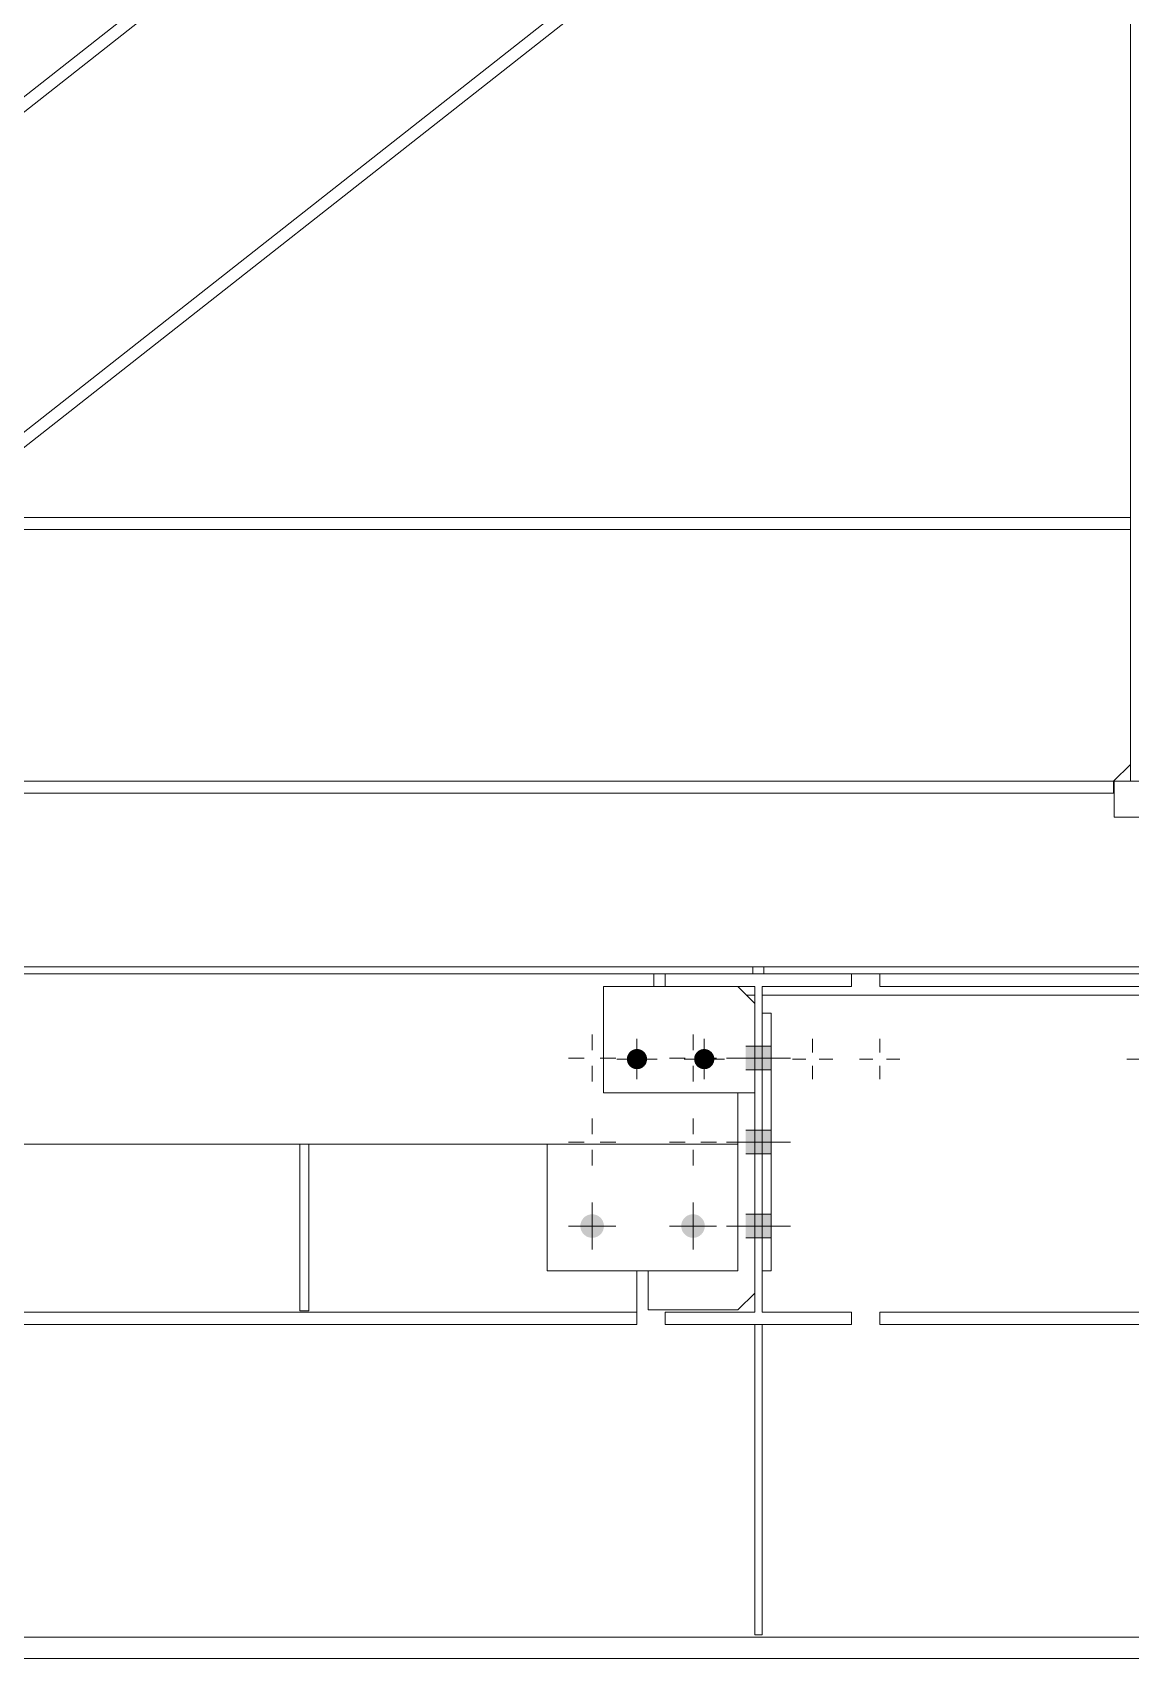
# Model space of a CAD drawing. Header units: millimetres. Extents: x 2 to 845, y 5 to 599.
# Drawn here: x 251.17 to 275.66, y 460.79 to 497.07 of the extents above; entities that cross this region are included whole.
import ezdxf

# ---------------------------------------------------------------- set-up
doc = ezdxf.new("R2010")
doc.units = ezdxf.units.MM
doc.linetypes.add('XKITLINE00', pattern=[0])
doc.linetypes.add('XKITLINE02', pattern=[4, 2, -2])
doc.layers.add('Parafuso', color=3, linetype='Continuous', lineweight=0)
doc.layers.add('Peça', color=2, linetype='Continuous', lineweight=0)

# ---------------------------------------------------------------- blocks, each defined once
blk = doc.blocks.new('*A760')
at = {"layer": 'Peça', "color": 1, "linetype": 'XKITLINE00', "lineweight": 0}
for p, q in [((282.169, 480.364), (275.294, 480.364)), ((275.294, 479.564), (275.294, 480.364)), ((282.169, 479.564), (282.169, 480.364)), ((282.169, 479.564), (275.294, 479.564))]:
    blk.add_line(p, q, dxfattribs=at)
blk = doc.blocks.new('*A778')
at = {"layer": 'Peça', "color": 1, "linetype": 'XKITLINE00', "lineweight": 0}
for p, q in [((249.306, 486.247), (275.656, 486.247)), ((249.306, 485.979), (249.306, 486.247)), ((275.656, 485.979), (275.656, 486.247)), ((249.306, 485.979), (275.656, 485.979)), ((249.306, 480.739), (249.681, 480.364)), ((275.281, 480.364), (275.656, 480.739)), ((249.681, 480.097), (249.681, 480.364)), ((249.681, 480.364), (275.281, 480.364)), ((275.281, 480.097), (249.681, 480.097)), ((275.281, 480.364), (275.281, 480.097))]:
    blk.add_line(p, q, dxfattribs=at)
blk = doc.blocks.new('*A780')
at = {"layer": 'Peça', "color": 1, "linetype": 'XKITLINE00', "lineweight": 0}
for p, q in [((243.156, 489.487), (275.656, 515.064)), ((275.656, 514.724), (275.656, 515.064)), ((243.424, 489.357), (275.656, 514.724)), ((275.343, 514.335), (275.264, 514.415)), ((275.343, 514.335), (275.438, 514.274)), ((275.438, 514.274), (275.544, 514.237)), ((275.544, 514.237), (275.656, 514.224)), ((275.518, 508.059), (275.391, 508.002)), ((275.518, 508.059), (275.656, 508.079)), ((275.656, 507.579), (249.039, 486.631)), ((275.159, 507.525), (275.193, 507.39)), ((275.264, 507.27), (275.193, 507.39)), ((275.656, 507.238), (275.656, 507.579)), ((249.306, 486.501), (275.656, 507.238)), ((243.156, 489.487), (243.424, 489.357)), ((243.887, 489.546), (243.816, 489.666)), ((243.921, 489.411), (243.887, 489.546)), ((243.873, 489.139), (243.916, 489.272)), ((243.873, 489.139), (246.656, 487.788)), ((243.916, 489.272), (243.921, 489.411)), ((247.148, 487.549), (248.589, 486.849)), ((248.589, 486.849), (248.67, 486.968)), ((248.781, 487.06), (248.67, 486.968)), ((249.327, 487.039), (249.199, 487.105)), ((249.327, 487.039), (249.431, 486.94)), ((249.039, 486.631), (249.306, 486.501))]:
    blk.add_line(p, q, dxfattribs=at)
for centre, radius, start, end in [((275.656, 507.579), 0.5, 122.047, 186.1711), ((249.039, 486.632), 0.499, 71.29, 121.0131)]:
    blk.add_arc(centre, radius, start, end, dxfattribs=at)
blk = doc.blocks.new('*A783')
at = {"layer": 'Peça', "color": 1, "linetype": 'XKITLINE00', "lineweight": 0}
blk.add_line((275.656, 480.364), (275.656, 538.413), dxfattribs=at)
blk = doc.blocks.new('*A858')
at = {"layer": 'Peça', "color": 1, "linetype": 'XKITLINE00', "lineweight": 0}
for p, q in [((265.281, 475.784), (265.281, 476.064)), ((265.281, 476.064), (269.431, 476.064)), ((269.431, 476.064), (269.431, 475.784)), ((267.274, 475.784), (265.281, 475.784)), ((267.274, 468.519), (267.274, 475.784)), ((269.431, 475.784), (267.439, 475.784)), ((267.439, 475.784), (267.439, 468.519)), ((265.281, 468.239), (265.281, 468.519)), ((265.281, 468.519), (267.274, 468.519)), ((267.439, 468.519), (269.431, 468.519)), ((269.431, 468.519), (269.431, 468.239)), ((265.281, 468.239), (269.431, 468.239))]:
    blk.add_line(p, q, dxfattribs=at)
blk = doc.blocks.new('*A936')
at = {"layer": 'Peça', "color": 1, "linetype": 'XKITLINE00', "lineweight": 0}
for p, q in [((267.281, 461.314), (267.281, 468.239)), ((267.439, 468.239), (267.439, 461.314)), ((267.439, 461.314), (267.281, 461.314))]:
    blk.add_line(p, q, dxfattribs=at)
blk = doc.blocks.new('*A937')
at = {"layer": 'Peça', "color": 1, "linetype": 'XKITLINE00', "lineweight": 0}
for p, q in [((267.439, 475.189), (267.639, 475.189)), ((267.639, 475.189), (267.639, 469.439)), ((267.639, 469.439), (267.439, 469.439))]:
    blk.add_line(p, q, dxfattribs=at)
blk = doc.blocks.new('*A938')
at = {"layer": 'Parafuso'}
for points in [[(267.274, 473.927), (267.074, 473.927), (267.074, 474.452), (267.274, 474.452)], [(267.439, 473.927), (267.281, 473.927), (267.281, 474.452), (267.439, 474.452)], [(267.639, 473.927), (267.439, 473.927), (267.439, 474.452), (267.639, 474.452)], [(267.274, 472.052), (267.074, 472.052), (267.074, 472.577), (267.274, 472.577)], [(267.439, 472.052), (267.281, 472.052), (267.281, 472.577), (267.439, 472.577)], [(267.639, 472.052), (267.439, 472.052), (267.439, 472.577), (267.639, 472.577)], [(267.274, 470.177), (267.074, 470.177), (267.074, 470.702), (267.274, 470.702)], [(267.439, 470.177), (267.281, 470.177), (267.281, 470.702), (267.439, 470.702)], [(267.639, 470.177), (267.439, 470.177), (267.439, 470.702), (267.639, 470.702)]]:
    blk.add_hatch(color=7, dxfattribs=at).paths.add_polyline_path(points, flags=17)
at = {"layer": 'Parafuso', "color": 7, "linetype": 'XKITLINE00', "lineweight": 0}
for p, q in [((267.074, 474.452), (267.274, 474.452)), ((267.281, 474.452), (267.439, 474.452)), ((267.439, 474.452), (267.639, 474.452)), ((266.642, 474.189), (268.07, 474.189)), ((267.074, 473.927), (267.274, 473.927)), ((267.281, 473.927), (267.439, 473.927)), ((267.439, 473.927), (267.639, 473.927)), ((267.074, 472.577), (267.274, 472.577)), ((267.281, 472.577), (267.439, 472.577)), ((267.439, 472.577), (267.639, 472.577)), ((266.642, 472.314), (268.07, 472.314)), ((267.074, 472.052), (267.274, 472.052)), ((267.281, 472.052), (267.439, 472.052)), ((267.439, 472.052), (267.639, 472.052)), ((267.074, 470.702), (267.274, 470.702)), ((267.281, 470.702), (267.439, 470.702)), ((267.439, 470.702), (267.639, 470.702)), ((266.642, 470.439), (268.07, 470.439)), ((267.074, 470.177), (267.274, 470.177)), ((267.281, 470.177), (267.439, 470.177)), ((267.439, 470.177), (267.639, 470.177))]:
    blk.add_line(p, q, dxfattribs=at)
blk = doc.blocks.new('*A939')
at = {"layer": 'Parafuso'}
for points in [[(267.274, 473.927), (267.074, 473.927), (267.074, 474.452), (267.274, 474.452)], [(267.439, 473.927), (267.274, 473.927), (267.274, 474.452), (267.439, 474.452)], [(267.639, 473.927), (267.439, 473.927), (267.439, 474.452), (267.639, 474.452)], [(267.274, 472.052), (267.074, 472.052), (267.074, 472.577), (267.274, 472.577)], [(267.439, 472.052), (267.274, 472.052), (267.274, 472.577), (267.439, 472.577)], [(267.639, 472.052), (267.439, 472.052), (267.439, 472.577), (267.639, 472.577)], [(267.274, 470.177), (267.074, 470.177), (267.074, 470.702), (267.274, 470.702)], [(267.439, 470.177), (267.274, 470.177), (267.274, 470.702), (267.439, 470.702)], [(267.639, 470.177), (267.439, 470.177), (267.439, 470.702), (267.639, 470.702)]]:
    blk.add_hatch(color=7, dxfattribs=at).paths.add_polyline_path(points, flags=17)
at = {"layer": 'Parafuso', "color": 7, "linetype": 'XKITLINE00', "lineweight": 0}
for p, q in [((267.274, 474.452), (267.074, 474.452)), ((267.439, 474.452), (267.274, 474.452)), ((267.639, 474.452), (267.439, 474.452)), ((268.07, 474.189), (266.642, 474.189)), ((267.274, 473.927), (267.074, 473.927)), ((267.439, 473.927), (267.274, 473.927)), ((267.639, 473.927), (267.439, 473.927)), ((267.274, 472.577), (267.074, 472.577)), ((267.439, 472.577), (267.274, 472.577)), ((267.639, 472.577), (267.439, 472.577)), ((268.07, 472.314), (266.642, 472.314)), ((267.274, 472.052), (267.074, 472.052)), ((267.439, 472.052), (267.274, 472.052)), ((267.639, 472.052), (267.439, 472.052)), ((267.274, 470.702), (267.074, 470.702)), ((267.439, 470.702), (267.274, 470.702)), ((267.639, 470.702), (267.439, 470.702)), ((268.07, 470.439), (266.642, 470.439)), ((267.274, 470.177), (267.074, 470.177)), ((267.439, 470.177), (267.274, 470.177)), ((267.639, 470.177), (267.439, 470.177))]:
    blk.add_line(p, q, dxfattribs=at)
blk = doc.blocks.new('*A942')
at = {"layer": 'Parafuso', "color": 7, "linetype": 'XKITLINE02', "lineweight": 0}
for p, q in [((267.274, 474.452), (267.074, 474.452)), ((267.431, 474.452), (267.274, 474.452)), ((267.639, 474.452), (267.439, 474.452)), ((268.07, 474.189), (266.642, 474.189)), ((267.274, 473.927), (267.074, 473.927)), ((267.431, 473.927), (267.274, 473.927)), ((267.639, 473.927), (267.439, 473.927)), ((267.274, 472.577), (267.074, 472.577)), ((267.431, 472.577), (267.274, 472.577)), ((267.639, 472.577), (267.439, 472.577)), ((268.07, 472.314), (266.642, 472.314)), ((267.274, 472.052), (267.074, 472.052)), ((267.431, 472.052), (267.274, 472.052)), ((267.639, 472.052), (267.439, 472.052)), ((267.274, 470.702), (267.074, 470.702)), ((267.431, 470.702), (267.274, 470.702)), ((267.639, 470.702), (267.439, 470.702)), ((268.07, 470.439), (266.642, 470.439)), ((267.274, 470.177), (267.074, 470.177)), ((267.431, 470.177), (267.274, 470.177)), ((267.639, 470.177), (267.439, 470.177))]:
    blk.add_line(p, q, dxfattribs=at)
blk = doc.blocks.new('*A943')
at = {"layer": 'Parafuso', "color": 7, "linetype": 'XKITLINE02', "lineweight": 0}
for p, q in [((267.074, 474.452), (267.274, 474.452)), ((267.274, 474.452), (267.439, 474.452)), ((267.439, 474.452), (267.639, 474.452)), ((266.642, 474.189), (268.07, 474.189)), ((267.074, 473.927), (267.274, 473.927)), ((267.274, 473.927), (267.439, 473.927)), ((267.439, 473.927), (267.639, 473.927)), ((267.074, 472.577), (267.274, 472.577)), ((267.274, 472.577), (267.439, 472.577)), ((267.439, 472.577), (267.639, 472.577)), ((266.642, 472.314), (268.07, 472.314)), ((267.074, 472.052), (267.274, 472.052)), ((267.274, 472.052), (267.439, 472.052)), ((267.439, 472.052), (267.639, 472.052)), ((267.074, 470.702), (267.274, 470.702)), ((267.274, 470.702), (267.439, 470.702)), ((267.439, 470.702), (267.639, 470.702)), ((266.642, 470.439), (268.07, 470.439)), ((267.074, 470.177), (267.274, 470.177)), ((267.274, 470.177), (267.439, 470.177)), ((267.439, 470.177), (267.639, 470.177))]:
    blk.add_line(p, q, dxfattribs=at)
blk = doc.blocks.new('*A958')
at = {"layer": 'Peça', "color": 1, "linetype": 'XKITLINE00', "lineweight": 0}
for p, q in [((267.094, 475.589), (267.274, 475.589)), ((267.439, 475.589), (292.274, 475.589)), ((221.606, 461.264), (308.73, 461.264)), ((221.606, 460.789), (308.73, 460.789))]:
    blk.add_line(p, q, dxfattribs=at)
blk = doc.blocks.new('*A960')
at = {"layer": 'Peça', "color": 1, "linetype": 'XKITLINE00', "lineweight": 0}
for p, q in [((244.689, 475.784), (244.689, 476.064)), ((265.024, 475.784), (265.024, 476.064)), ((242.814, 472.264), (242.814, 473.414)), ((266.899, 473.414), (266.899, 472.264)), ((266.899, 472.264), (242.814, 472.264))]:
    blk.add_line(p, q, dxfattribs=at)
blk = doc.blocks.new('*A1056')
at = {"layer": 'Parafuso', "color": 7, "linetype": 'XKITLINE00', "lineweight": 0}
for p, q in [((276.024, 474.614), (276.024, 474.315)), ((277.524, 474.614), (277.524, 474.315)), ((275.574, 474.164), (275.874, 474.164)), ((276.024, 473.714), (276.024, 474.014)), ((276.474, 474.164), (276.174, 474.164)), ((277.074, 474.164), (277.374, 474.164)), ((277.524, 473.714), (277.524, 474.014)), ((277.974, 474.164), (277.674, 474.164))]:
    blk.add_line(p, q, dxfattribs=at)
blk = doc.blocks.new('*A1061')
at = {"layer": 'Peça', "color": 1, "linetype": 'XKITLINE00', "lineweight": 0}
blk.add_line((267.231, 476.222), (267.481, 476.222), dxfattribs=at)
blk = doc.blocks.new('*A1063')
at = {"layer": 'Peça', "color": 1, "linetype": 'XKITLINE00', "lineweight": 0}
for p, q in [((267.481, 476.064), (267.481, 476.222)), ((267.481, 476.222), (292.231, 476.222)), ((267.481, 476.064), (292.231, 476.064)), ((292.231, 476.064), (292.231, 476.222))]:
    blk.add_line(p, q, dxfattribs=at)
blk = doc.blocks.new('*A1068')
at = {"layer": 'Peça', "color": 1, "linetype": 'XKITLINE00', "lineweight": 0}
for p, q in [((242.481, 476.064), (242.481, 476.222)), ((242.481, 476.222), (267.231, 476.222)), ((242.481, 476.064), (267.231, 476.064)), ((267.231, 476.064), (267.231, 476.222))]:
    blk.add_line(p, q, dxfattribs=at)
blk = doc.blocks.new('*A1077')
at = {"layer": 'Parafuso', "color": 7, "linetype": 'XKITLINE00', "lineweight": 0}
for p, q in [((264.649, 474.614), (264.649, 474.315)), ((266.149, 474.614), (266.149, 474.315)), ((264.199, 474.164), (264.498, 474.164)), ((264.649, 473.714), (264.649, 474.014)), ((265.099, 474.164), (264.799, 474.164)), ((265.699, 474.164), (265.998, 474.164)), ((266.149, 473.714), (266.149, 474.014)), ((266.599, 474.164), (266.299, 474.164))]:
    blk.add_line(p, q, dxfattribs=at)
blk = doc.blocks.new('*A1078')
at = {"layer": 'Parafuso', "color": 7, "linetype": 'XKITLINE00', "lineweight": 0}
for p, q in [((268.564, 474.614), (268.564, 474.315)), ((270.064, 474.614), (270.064, 474.315)), ((268.114, 474.164), (268.413, 474.164)), ((268.564, 473.714), (268.564, 474.014)), ((269.014, 474.164), (268.714, 474.164)), ((269.614, 474.164), (269.913, 474.164)), ((270.064, 473.714), (270.064, 474.014)), ((270.514, 474.164), (270.214, 474.164))]:
    blk.add_line(p, q, dxfattribs=at)
blk = doc.blocks.new('*A1083')
at = {"layer": 'Parafuso', "color": 7, "linetype": 'XKITLINE00', "lineweight": 0}
for p, q in [((264.649, 474.614), (264.649, 474.315)), ((266.149, 474.614), (266.149, 474.315)), ((264.199, 474.164), (264.498, 474.164)), ((264.649, 473.714), (264.649, 474.014)), ((265.099, 474.164), (264.799, 474.164)), ((265.699, 474.164), (265.998, 474.164)), ((266.149, 473.714), (266.149, 474.014)), ((266.599, 474.164), (266.299, 474.164))]:
    blk.add_line(p, q, dxfattribs=at)
blk = doc.blocks.new('*A1084')
at = {"layer": 'Parafuso', "color": 7, "linetype": 'XKITLINE00', "lineweight": 0}
for p, q in [((268.564, 474.614), (268.564, 474.315)), ((270.064, 474.614), (270.064, 474.315)), ((268.114, 474.164), (268.413, 474.164)), ((268.564, 473.714), (268.564, 474.014)), ((269.014, 474.164), (268.714, 474.164)), ((269.614, 474.164), (269.913, 474.164)), ((270.064, 473.714), (270.064, 474.014)), ((270.514, 474.164), (270.214, 474.164))]:
    blk.add_line(p, q, dxfattribs=at)
blk = doc.blocks.new('*A1096')
at = {"layer": 'Peça', "color": 1, "linetype": 'XKITLINE00', "lineweight": 0}
for p, q in [((265.281, 475.784), (263.899, 475.784)), ((263.899, 475.784), (263.899, 473.414)), ((267.274, 475.409), (266.899, 475.784)), ((263.899, 473.414), (267.274, 473.414))]:
    blk.add_line(p, q, dxfattribs=at)
blk = doc.blocks.new('*A1097')
at = {"layer": 'Parafuso'}
for points in [[(264.425, 474.186), (264.428, 474.208), (264.433, 474.23), (264.441, 474.251), (264.45, 474.27), (264.462, 474.289), (264.475, 474.307), (264.49, 474.324), (264.506, 474.338), (264.524, 474.352), (264.543, 474.363), (264.563, 474.372), (264.583, 474.38), (264.605, 474.385), (264.627, 474.388), (264.649, 474.389), (264.671, 474.388), (264.693, 474.385), (264.714, 474.38), (264.735, 474.372), (264.755, 474.363), (264.774, 474.352), (264.791, 474.338), (264.808, 474.324), (264.823, 474.307), (264.836, 474.289), (264.847, 474.27), (264.857, 474.251), (264.864, 474.23), (264.869, 474.208), (264.873, 474.186), (264.874, 474.164), (264.873, 474.142), (264.869, 474.121), (264.864, 474.099), (264.857, 474.078), (264.847, 474.058), (264.836, 474.039), (264.823, 474.022), (264.808, 474.005), (264.791, 473.991), (264.774, 473.977), (264.755, 473.966), (264.735, 473.957), (264.714, 473.949), (264.693, 473.944), (264.671, 473.941), (264.649, 473.939), (264.627, 473.941), (264.605, 473.944), (264.583, 473.949), (264.563, 473.957), (264.543, 473.966), (264.524, 473.977), (264.506, 473.991), (264.49, 474.005), (264.475, 474.022), (264.462, 474.039), (264.45, 474.058), (264.441, 474.078), (264.433, 474.099), (264.428, 474.121), (264.425, 474.142), (264.424, 474.164)], [(265.925, 474.186), (265.928, 474.208), (265.933, 474.23), (265.941, 474.251), (265.95, 474.27), (265.962, 474.289), (265.975, 474.307), (265.99, 474.324), (266.006, 474.338), (266.024, 474.352), (266.043, 474.363), (266.063, 474.372), (266.083, 474.38), (266.105, 474.385), (266.127, 474.388), (266.149, 474.389), (266.171, 474.388), (266.193, 474.385), (266.214, 474.38), (266.235, 474.372), (266.255, 474.363), (266.274, 474.352), (266.291, 474.338), (266.308, 474.324), (266.323, 474.307), (266.336, 474.289), (266.347, 474.27), (266.357, 474.251), (266.364, 474.23), (266.369, 474.208), (266.373, 474.186), (266.374, 474.164), (266.373, 474.142), (266.369, 474.121), (266.364, 474.099), (266.357, 474.078), (266.347, 474.058), (266.336, 474.039), (266.323, 474.022), (266.308, 474.005), (266.291, 473.991), (266.274, 473.977), (266.255, 473.966), (266.235, 473.957), (266.214, 473.949), (266.193, 473.944), (266.171, 473.941), (266.149, 473.939), (266.127, 473.941), (266.105, 473.944), (266.083, 473.949), (266.063, 473.957), (266.043, 473.966), (266.024, 473.977), (266.006, 473.991), (265.99, 474.005), (265.975, 474.022), (265.962, 474.039), (265.95, 474.058), (265.941, 474.078), (265.933, 474.099), (265.928, 474.121), (265.925, 474.142), (265.924, 474.164)]]:
    blk.add_hatch(color=7, dxfattribs=at).paths.add_polyline_path(points, flags=17)
at = {"layer": 'Parafuso', "color": 7, "linetype": 'XKITLINE00', "lineweight": 0}
for p, q in [((264.649, 473.714), (264.649, 474.614)), ((266.149, 473.714), (266.149, 474.614)), ((264.199, 474.164), (265.099, 474.164)), ((265.699, 474.164), (266.599, 474.164))]:
    blk.add_line(p, q, dxfattribs=at)
blk = doc.blocks.new('*A1175')
at = {"layer": 'Parafuso', "color": 7, "linetype": 'XKITLINE00', "lineweight": 0}
for p, q in [((265.899, 474.714), (265.899, 474.365)), ((265.374, 474.189), (265.723, 474.189)), ((265.899, 473.664), (265.899, 474.014)), ((266.424, 474.189), (266.074, 474.189)), ((265.899, 472.839), (265.899, 472.49)), ((265.374, 472.314), (265.723, 472.314)), ((265.899, 471.789), (265.899, 472.139)), ((266.424, 472.314), (266.074, 472.314)), ((265.899, 470.964), (265.899, 470.615)), ((265.374, 470.439), (265.723, 470.439)), ((265.899, 469.914), (265.899, 470.264)), ((266.424, 470.439), (266.074, 470.439))]:
    blk.add_line(p, q, dxfattribs=at)
blk = doc.blocks.new('*A1176')
at = {"layer": 'Parafuso', "color": 7, "linetype": 'XKITLINE00', "lineweight": 0}
for p, q in [((263.649, 474.714), (263.649, 474.365)), ((263.124, 474.189), (263.473, 474.189)), ((263.649, 473.664), (263.649, 474.014)), ((264.174, 474.189), (263.824, 474.189)), ((263.649, 472.839), (263.649, 472.49)), ((263.124, 472.314), (263.473, 472.314)), ((263.649, 471.789), (263.649, 472.139)), ((264.174, 472.314), (263.824, 472.314)), ((263.649, 470.964), (263.649, 470.615)), ((263.124, 470.439), (263.473, 470.439)), ((263.649, 469.914), (263.649, 470.264)), ((264.174, 470.439), (263.824, 470.439))]:
    blk.add_line(p, q, dxfattribs=at)
blk = doc.blocks.new('*A1178')
at = {"layer": 'Peça', "color": 1, "linetype": 'XKITLINE00', "lineweight": 0}
for p, q in [((264.899, 469.439), (264.899, 468.569)), ((266.899, 468.569), (267.274, 468.944)), ((264.899, 468.569), (266.899, 468.569))]:
    blk.add_line(p, q, dxfattribs=at)
blk = doc.blocks.new('*A1179')
at = {"layer": 'Peça', "color": 1, "linetype": 'XKITLINE00', "lineweight": 0}
for p, q in [((262.649, 472.264), (262.649, 469.439)), ((266.899, 469.439), (266.899, 472.264)), ((262.649, 469.439), (266.899, 469.439))]:
    blk.add_line(p, q, dxfattribs=at)
blk = doc.blocks.new('*A1180')
at = {"layer": 'Parafuso'}
blk.add_hatch(color=7, dxfattribs=at).paths.add_polyline_path([(265.637, 470.452), (265.637, 470.465), (265.639, 470.478), (265.641, 470.491), (265.644, 470.503), (265.648, 470.516), (265.652, 470.528), (265.656, 470.54), (265.661, 470.552), (265.667, 470.563), (265.674, 470.574), (265.68, 470.585), (265.688, 470.596), (265.696, 470.606), (265.704, 470.616), (265.713, 470.625), (265.722, 470.634), (265.732, 470.642), (265.742, 470.65), (265.753, 470.658), (265.764, 470.665), (265.775, 470.671), (265.786, 470.677), (265.798, 470.682), (265.81, 470.687), (265.823, 470.691), (265.835, 470.694), (265.848, 470.697), (265.86, 470.699), (265.873, 470.701), (265.886, 470.702), (265.899, 470.702), (265.912, 470.702), (265.924, 470.701), (265.937, 470.699), (265.95, 470.697), (265.963, 470.694), (265.975, 470.691), (265.987, 470.687), (265.999, 470.682), (266.011, 470.677), (266.022, 470.671), (266.034, 470.665), (266.045, 470.658), (266.055, 470.65), (266.065, 470.642), (266.075, 470.634), (266.084, 470.625), (266.093, 470.616), (266.102, 470.606), (266.11, 470.596), (266.117, 470.585), (266.124, 470.574), (266.13, 470.563), (266.136, 470.552), (266.141, 470.54), (266.146, 470.528), (266.15, 470.516), (266.153, 470.503), (266.156, 470.491), (266.158, 470.478), (266.16, 470.465), (266.161, 470.452), (266.161, 470.439), (266.161, 470.427), (266.16, 470.414), (266.158, 470.401), (266.156, 470.388), (266.153, 470.376), (266.15, 470.363), (266.146, 470.351), (266.141, 470.339), (266.136, 470.327), (266.13, 470.316), (266.124, 470.304), (266.117, 470.294), (266.11, 470.283), (266.102, 470.273), (266.093, 470.263), (266.084, 470.254), (266.075, 470.245), (266.065, 470.237), (266.055, 470.229), (266.045, 470.221), (266.034, 470.214), (266.022, 470.208), (266.011, 470.202), (265.999, 470.197), (265.987, 470.192), (265.975, 470.188), (265.963, 470.185), (265.95, 470.182), (265.937, 470.18), (265.924, 470.178), (265.912, 470.177), (265.899, 470.177), (265.886, 470.177), (265.873, 470.178), (265.86, 470.18), (265.848, 470.182), (265.835, 470.185), (265.823, 470.188), (265.81, 470.192), (265.798, 470.197), (265.786, 470.202), (265.775, 470.208), (265.764, 470.214), (265.753, 470.221), (265.742, 470.229), (265.732, 470.237), (265.722, 470.245), (265.713, 470.254), (265.704, 470.263), (265.696, 470.273), (265.688, 470.283), (265.68, 470.294), (265.674, 470.304), (265.667, 470.316), (265.661, 470.327), (265.656, 470.339), (265.652, 470.351), (265.648, 470.363), (265.644, 470.376), (265.641, 470.388), (265.639, 470.401), (265.637, 470.414), (265.637, 470.427), (265.636, 470.439)], flags=17)
at = {"layer": 'Parafuso', "color": 7, "linetype": 'XKITLINE00', "lineweight": 0}
for p, q in [((265.899, 474.714), (265.899, 474.365)), ((265.374, 474.189), (265.723, 474.189)), ((265.899, 473.664), (265.899, 474.014)), ((266.424, 474.189), (266.074, 474.189)), ((265.899, 472.839), (265.899, 472.49)), ((265.374, 472.314), (265.723, 472.314)), ((265.899, 471.789), (265.899, 472.139)), ((266.424, 472.314), (266.074, 472.314)), ((265.899, 469.914), (265.899, 470.964)), ((265.374, 470.439), (266.424, 470.439))]:
    blk.add_line(p, q, dxfattribs=at)
blk = doc.blocks.new('*A1181')
at = {"layer": 'Parafuso'}
blk.add_hatch(color=7, dxfattribs=at).paths.add_polyline_path([(263.387, 470.452), (263.387, 470.465), (263.389, 470.478), (263.391, 470.491), (263.394, 470.503), (263.398, 470.516), (263.402, 470.528), (263.406, 470.54), (263.411, 470.552), (263.417, 470.563), (263.424, 470.574), (263.43, 470.585), (263.438, 470.596), (263.446, 470.606), (263.454, 470.616), (263.463, 470.625), (263.472, 470.634), (263.482, 470.642), (263.492, 470.65), (263.503, 470.658), (263.514, 470.665), (263.525, 470.671), (263.536, 470.677), (263.548, 470.682), (263.56, 470.687), (263.573, 470.691), (263.585, 470.694), (263.598, 470.697), (263.61, 470.699), (263.623, 470.701), (263.636, 470.702), (263.649, 470.702), (263.662, 470.702), (263.674, 470.701), (263.687, 470.699), (263.7, 470.697), (263.713, 470.694), (263.725, 470.691), (263.737, 470.687), (263.749, 470.682), (263.761, 470.677), (263.772, 470.671), (263.784, 470.665), (263.795, 470.658), (263.805, 470.65), (263.815, 470.642), (263.825, 470.634), (263.834, 470.625), (263.843, 470.616), (263.852, 470.606), (263.86, 470.596), (263.867, 470.585), (263.874, 470.574), (263.88, 470.563), (263.886, 470.552), (263.891, 470.54), (263.896, 470.528), (263.9, 470.516), (263.903, 470.503), (263.906, 470.491), (263.908, 470.478), (263.91, 470.465), (263.911, 470.452), (263.911, 470.439), (263.911, 470.427), (263.91, 470.414), (263.908, 470.401), (263.906, 470.388), (263.903, 470.376), (263.9, 470.363), (263.896, 470.351), (263.891, 470.339), (263.886, 470.327), (263.88, 470.316), (263.874, 470.304), (263.867, 470.294), (263.86, 470.283), (263.852, 470.273), (263.843, 470.263), (263.834, 470.254), (263.825, 470.245), (263.815, 470.237), (263.805, 470.229), (263.795, 470.221), (263.784, 470.214), (263.772, 470.208), (263.761, 470.202), (263.749, 470.197), (263.737, 470.192), (263.725, 470.188), (263.713, 470.185), (263.7, 470.182), (263.687, 470.18), (263.674, 470.178), (263.662, 470.177), (263.649, 470.177), (263.636, 470.177), (263.623, 470.178), (263.61, 470.18), (263.598, 470.182), (263.585, 470.185), (263.573, 470.188), (263.56, 470.192), (263.548, 470.197), (263.536, 470.202), (263.525, 470.208), (263.514, 470.214), (263.503, 470.221), (263.492, 470.229), (263.482, 470.237), (263.472, 470.245), (263.463, 470.254), (263.454, 470.263), (263.446, 470.273), (263.438, 470.283), (263.43, 470.294), (263.424, 470.304), (263.417, 470.316), (263.411, 470.327), (263.406, 470.339), (263.402, 470.351), (263.398, 470.363), (263.394, 470.376), (263.391, 470.388), (263.389, 470.401), (263.387, 470.414), (263.387, 470.427), (263.386, 470.439)], flags=17)
at = {"layer": 'Parafuso', "color": 7, "linetype": 'XKITLINE00', "lineweight": 0}
for p, q in [((263.649, 474.714), (263.649, 474.365)), ((263.124, 474.189), (263.473, 474.189)), ((263.649, 473.664), (263.649, 474.014)), ((264.174, 474.189), (263.824, 474.189)), ((263.649, 472.839), (263.649, 472.49)), ((263.124, 472.314), (263.473, 472.314)), ((263.649, 471.789), (263.649, 472.139)), ((264.174, 472.314), (263.824, 472.314)), ((263.649, 469.914), (263.649, 470.964)), ((264.174, 470.439), (263.124, 470.439))]:
    blk.add_line(p, q, dxfattribs=at)
blk = doc.blocks.new('*A1189')
at = {"layer": 'Peça', "color": 1, "linetype": 'XKITLINE00', "lineweight": 0}
for p, q in [((257.131, 472.264), (257.131, 468.544)), ((257.331, 468.544), (257.331, 472.264)), ((257.131, 468.544), (257.331, 468.544))]:
    blk.add_line(p, q, dxfattribs=at)
blk = doc.blocks.new('*A1190')
at = {"layer": 'Peça', "color": 1, "linetype": 'XKITLINE00', "lineweight": 0}
for p, q in [((270.064, 476.064), (270.064, 475.784)), ((270.064, 476.064), (308.73, 476.064)), ((270.064, 475.784), (308.73, 475.784)), ((270.064, 468.519), (270.064, 468.239)), ((270.064, 468.519), (308.73, 468.519)), ((270.064, 468.239), (308.73, 468.239))]:
    blk.add_line(p, q, dxfattribs=at)
blk = doc.blocks.new('*A1193')
at = {"layer": 'Peça', "color": 1, "linetype": 'XKITLINE00', "lineweight": 0}
for p, q in [((245.064, 468.239), (245.064, 469.439)), ((264.649, 469.439), (264.649, 468.239)), ((245.064, 468.519), (264.649, 468.519)), ((264.649, 468.239), (245.064, 468.239))]:
    blk.add_line(p, q, dxfattribs=at)

msp = doc.modelspace()

# ---------------------------------------------------------------- block references
at = {"lineweight": 0}
for name in ['*A783', '*A780', '*A778', '*A760', '*A958', '*A1068', '*A960', '*A858', '*A1061', '*A1063', '*A1190', '*A1096', '*A937', '*A1176', '*A1181', '*A1077', '*A1083', '*A1097', '*A1175', '*A1180', '*A1078', '*A1084', '*A1056', '*A938', '*A939', '*A942', '*A943', '*A1189', '*A1179', '*A1193', '*A1178', '*A936']:
    msp.add_blockref(name, (0, 0), dxfattribs=at)

doc.saveas('drawing.dxf')
